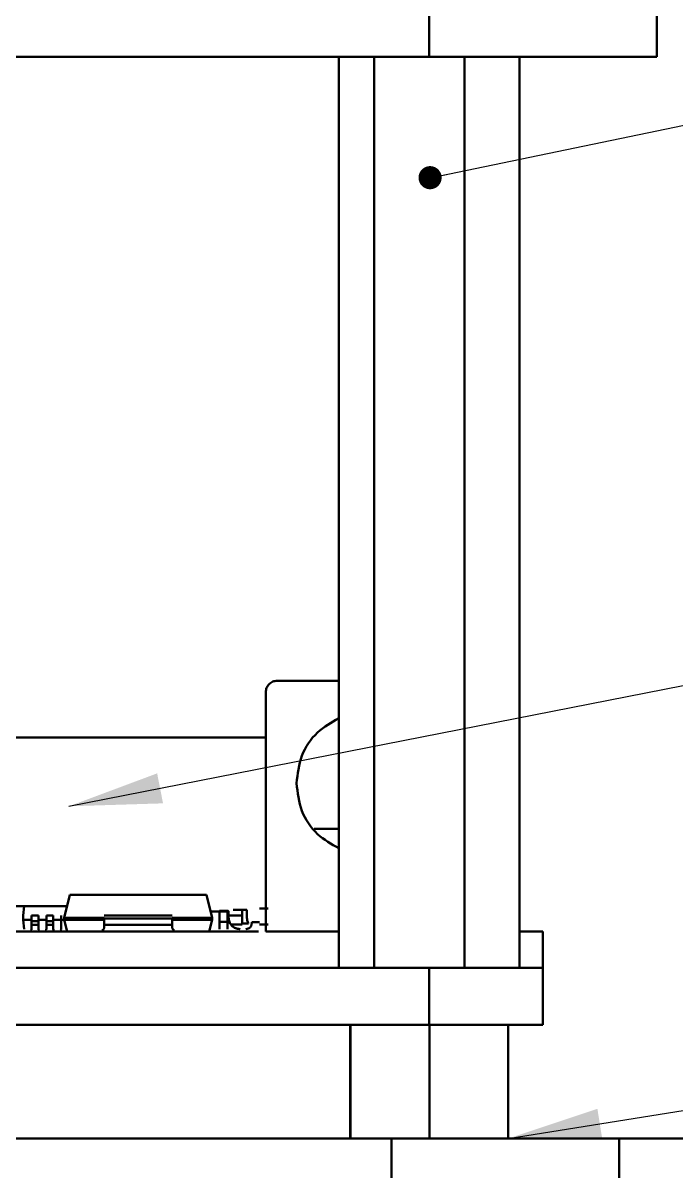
# Model space of a CAD drawing. Header units: millimetres. Extents: x 0 to 1189, y 0 to 841.
# Drawn here: x 435.2 to 463.9, y 535.9 to 586.3 of the extents above; entities that cross this region are included whole.
import ezdxf

# ---------------------------------------------------------------- set-up
doc = ezdxf.new("R2010")
doc.units = ezdxf.units.MM
doc.layers.add('标注层', color=7, linetype='Continuous', lineweight=25)
doc.layers.add('粗实线层', color=7, linetype='Continuous', lineweight=50)
doc.styles.get("Standard").update_dxf_attribs({"font": ''})
doc.styles.get('Standard').set_extended_font_data('汉仪长仿宋体')
doc.dimstyles.new('SLDDIMSTYLE0', dxfattribs={"dimtxt": 0.18, "dimasz": 1.016, "dimexe": 0, "dimexo": 0.0625, "dimgap": 0, "dimtad": 0, "dimtih": 1, "dimtoh": 1, "dimdec": 0, "dimrnd": 1e-09, "dimzin": 0, "dimdsep": 46, "dimtxsty": 'Standard', "dimblk1": 'DOT', "dimblk2": 'DOT', "dimsah": 1, "dimcen": 0.09, "dimadec": 0, "dimazin": 0, "dimtfac": 1.016, "dimtdec": 0, "dimtofl": 0, "dimtmove": 0, "dimatfit": 3, "dimldrblk": 'DOT', "dimfxl": 1, "dimfrac": 2, "dimtolj": 1, "dimtzin": 0, "dimarcsym": 0})
doc.dimstyles.new('SLDDIMSTYLE1', dxfattribs={"dimtxt": 0.18, "dimasz": 4.08, "dimexe": 0, "dimexo": 0.0625, "dimgap": 0, "dimtad": 0, "dimtih": 1, "dimtoh": 1, "dimdec": 0, "dimrnd": 1e-09, "dimzin": 0, "dimdsep": 46, "dimtxsty": 'Standard', "dimsah": 1, "dimcen": 0.09, "dimadec": 0, "dimazin": 0, "dimtfac": 4.08, "dimtdec": 0, "dimtofl": 0, "dimtmove": 0, "dimatfit": 3, "dimfxl": 1, "dimfrac": 2, "dimtolj": 1, "dimtzin": 0, "dimarcsym": 0})

# ---------------------------------------------------------------- blocks, each defined once
blk = doc.blocks.new('_DOT')
at = {"color": 0, "linetype": 'ByBlock', "lineweight": -2}
blk.add_line((-0.5, 0), (-1, 0), dxfattribs=at)
at = {"color": 0, "linetype": 'ByBlock', "const_width": 0.5}
blk.add_lwpolyline([(-0.25, 0, 1), (0.25, 0, 1)], format="xyb", close=True, dxfattribs=at)

msp = doc.modelspace()

# ---------------------------------------------------------------- linework, layer by layer
at = {"layer": '粗实线层'}
for p, q in [((453.058, 587.294), (453.058, 584.794)), ((463.058, 587.294), (463.058, 584.794)), ((286.413, 584.794), (453.058, 584.794)), ((449.09, 584.794), (449.09, 544.794)), ((450.641, 584.794), (450.641, 544.794)), ((453.058, 584.794), (463.058, 584.794)), ((454.609, 584.794), (454.609, 544.794)), ((457.027, 584.794), (457.027, 544.794)), ((446.383, 557.394), (449.09, 557.394)), ((445.883, 546.394), (445.883, 556.894)), ((433.105, 554.904), (445.883, 554.904)), ((449.09, 550.894), (448.004, 550.894)), ((437.278, 547.994), (437.028, 546.994)), ((437.278, 547.994), (443.278, 547.994)), ((443.278, 547.994), (443.528, 546.994)), ((435.272, 547.494), (433.978, 547.494)), ((435.272, 547.494), (435.222, 547.094)), ((437.153, 547.494), (435.272, 547.494)), ((445.983, 547.394), (445.614, 547.394)), ((435.222, 546.894), (435.222, 547.094)), ((435.597, 546.894), (435.222, 546.894)), ((435.222, 546.894), (435.272, 546.494)), ((435.897, 547.084), (435.597, 547.084)), ((436.247, 546.894), (435.925, 546.894)), ((436.547, 547.084), (436.247, 547.084)), ((437.028, 546.894), (436.575, 546.894)), ((437.028, 546.994), (438.778, 546.994)), ((437.028, 546.894), (437.028, 546.994)), ((437.028, 546.894), (438.778, 546.894)), ((437.153, 546.394), (437.028, 546.894)), ((441.778, 547.084), (438.778, 547.084)), ((441.778, 546.955), (438.778, 546.955)), ((438.778, 546.68), (438.778, 546.955)), ((441.778, 546.994), (443.528, 546.994)), ((441.778, 546.955), (441.778, 546.68)), ((441.778, 546.894), (443.528, 546.894)), ((443.528, 546.894), (443.403, 546.394)), ((443.853, 547.269), (443.46, 547.269)), ((443.528, 546.894), (443.528, 546.994)), ((444.203, 547.294), (443.853, 547.294)), ((444.203, 547.269), (443.853, 547.269)), ((443.853, 546.805), (443.853, 547.269)), ((444.203, 547.269), (444.203, 546.805)), ((444.253, 546.994), (444.251, 546.994)), ((444.253, 547.244), (444.253, 546.994)), ((444.253, 547.094), (444.853, 547.094)), ((444.853, 547.094), (444.253, 547.094)), ((444.253, 547.094), (444.853, 547.094)), ((444.853, 547.094), (444.253, 547.094)), ((444.453, 547.344), (444.853, 547.344)), ((444.853, 547.094), (444.853, 547.344)), ((444.853, 547.344), (444.853, 547.094)), ((444.853, 547.344), (445.053, 547.344)), ((444.853, 547.094), (444.853, 547.344)), ((444.853, 547.344), (444.853, 547.094)), ((444.853, 546.744), (444.853, 547.094)), ((444.853, 547.094), (444.853, 546.744)), ((444.853, 547.094), (444.853, 546.744)), ((444.853, 546.744), (444.853, 547.094)), ((445.053, 546.994), (445.053, 547.344)), ((445.561, 546.394), (404.718, 546.394)), ((435.897, 546.845), (435.597, 546.845)), ((435.597, 546.845), (435.597, 546.682)), ((435.897, 546.682), (435.597, 546.682)), ((435.597, 546.591), (435.597, 546.584)), ((435.897, 546.845), (435.897, 546.682)), ((435.897, 546.591), (435.897, 546.584)), ((436.547, 546.845), (436.247, 546.845)), ((436.247, 546.845), (436.247, 546.682)), ((436.547, 546.682), (436.247, 546.682)), ((436.247, 546.591), (436.247, 546.584)), ((436.547, 546.845), (436.547, 546.682)), ((436.547, 546.591), (436.547, 546.584)), ((436.897, 546.845), (436.897, 546.682)), ((436.897, 546.591), (436.897, 546.584)), ((441.778, 546.68), (438.778, 546.68)), ((438.778, 546.584), (438.778, 546.634)), ((438.778, 546.584), (438.778, 546.553)), ((441.778, 546.634), (441.778, 546.584)), ((441.778, 546.553), (441.778, 546.584)), ((444.203, 546.805), (443.853, 546.805)), ((444.35, 546.694), (444.853, 546.694)), ((444.853, 546.694), (444.503, 546.694)), ((444.73, 546.494), (444.554, 546.529)), ((444.853, 546.744), (444.853, 546.694)), ((445.12, 546.744), (444.853, 546.744)), ((444.853, 546.744), (444.853, 546.694)), ((445.264, 546.794), (445.264, 546.744)), ((445.264, 546.794), (445.614, 546.794)), ((445.983, 546.694), (445.614, 546.694)), ((449.09, 546.394), (445.883, 546.394)), ((458.058, 546.394), (457.027, 546.394)), ((458.058, 546.394), (458.058, 544.794)), ((366.413, 544.794), (453.058, 544.794)), ((453.058, 544.794), (453.058, 542.294)), ((453.058, 544.794), (458.058, 544.794)), ((458.058, 544.794), (458.058, 542.294)), ((366.413, 542.294), (453.058, 542.294)), ((449.589, 542.294), (449.589, 537.294)), ((449.6, 542.294), (449.6, 537.294)), ((453.058, 542.294), (458.058, 542.294)), ((453.07, 542.294), (453.07, 537.294)), ((456.528, 542.294), (456.528, 537.294)), ((346.413, 537.294), (451.413, 537.294)), ((451.413, 537.294), (451.413, 532.294)), ((451.413, 537.294), (461.413, 537.294)), ((461.413, 537.294), (481.413, 537.294)), ((461.413, 532.294), (461.413, 537.294))]:
    msp.add_line(p, q, dxfattribs=at)
for points, knots in [([(446.383, 557.394), (446.318, 557.387), (446.187, 557.372), (446.021, 557.256), (445.906, 557.091), (445.891, 556.96), (445.883, 556.894)], [0, 0, 0, 0, 0.25, 0.500002, 0.750004, 1, 1, 1, 1]), ([(449.09, 555.746), (448.761, 555.56), (448.072, 555.173), (447.378, 554.125), (447.282, 553.305), (447.233, 552.894)], [0, 0, 0, 0, 0.3136, 0.6568, 1, 1, 1, 1]), ([(447.233, 552.894), (447.282, 552.484), (447.378, 551.663), (448.072, 550.616), (448.761, 550.228), (449.09, 550.043)], [0, 0, 0, 0, 0.343201, 0.6864009, 1, 1, 1, 1]), ([(435.597, 547.084), (435.597, 547.081), (435.597, 547.074), (435.597, 547.02), (435.597, 546.943), (435.597, 546.877), (435.597, 546.845)], [0, 0, 0, 0, 0.25, 0.500003, 0.750002, 1, 1, 1, 1]), ([(435.897, 547.084), (435.897, 547.081), (435.897, 547.074), (435.897, 547.02), (435.897, 546.943), (435.897, 546.877), (435.897, 546.845)], [0, 0, 0, 0, 0.25, 0.500003, 0.750002, 1, 1, 1, 1]), ([(436.247, 547.084), (436.247, 547.081), (436.247, 547.074), (436.247, 547.02), (436.247, 546.943), (436.247, 546.877), (436.247, 546.845)], [0, 0, 0, 0, 0.25, 0.500003, 0.750002, 1, 1, 1, 1]), ([(436.547, 547.084), (436.547, 547.081), (436.547, 547.074), (436.547, 547.02), (436.547, 546.943), (436.547, 546.877), (436.547, 546.845)], [0, 0, 0, 0, 0.25, 0.500003, 0.750002, 1, 1, 1, 1]), ([(436.897, 547.084), (436.897, 547.081), (436.897, 547.074), (436.897, 547.02), (436.897, 546.943), (436.897, 546.877), (436.897, 546.845)], [0, 0, 0, 0, 0.25, 0.500003, 0.750002, 1, 1, 1, 1]), ([(443.853, 547.269), (443.853, 547.273), (443.853, 547.279), (443.853, 547.287), (443.853, 547.293), (443.853, 547.294), (443.853, 547.294)], [0, 0, 0, 0, 0.249976, 0.499929, 0.750014, 1, 1, 1, 1]), ([(444.253, 547.244), (444.253, 547.25), (444.252, 547.262), (444.243, 547.276), (444.232, 547.285), (444.223, 547.29), (444.213, 547.294), (444.207, 547.294), (444.203, 547.294)], [0, 0, 0, 0, 0.2517803, 0.5050503, 0.6319985, 0.7576025, 0.880633, 1, 1, 1, 1]), ([(444.253, 547.244), (444.253, 547.251), (444.251, 547.264), (444.242, 547.278), (444.231, 547.286), (444.223, 547.291), (444.213, 547.294), (444.207, 547.294), (444.203, 547.294)], [0, 0, 0, 0, 0.262018, 0.516789, 0.640789, 0.762225, 0.88165, 1, 1, 1, 1]), ([(444.203, 547.294), (444.203, 547.294), (444.203, 547.293), (444.203, 547.29), (444.203, 547.287), (444.203, 547.283), (444.203, 547.277), (444.203, 547.272), (444.203, 547.269)], [0, 0, 0, 0, 0.239443, 0.368363, 0.500069, 0.631611, 0.760575, 1, 1, 1, 1]), ([(444.203, 547.269), (444.207, 547.269), (444.213, 547.269), (444.223, 547.267), (444.231, 547.265), (444.242, 547.261), (444.251, 547.254), (444.253, 547.247), (444.253, 547.244)], [0, 0, 0, 0, 0.118348, 0.23777, 0.359213, 0.483206, 0.73798, 1, 1, 1, 1]), ([(444.251, 546.994), (444.251, 546.994), (444.251, 546.994), (444.25, 546.994), (444.25, 546.992), (444.247, 546.984), (444.242, 546.955), (444.231, 546.897), (444.224, 546.84), (444.209, 546.808), (444.206, 546.805), (444.204, 546.805), (444.204, 546.805), (444.203, 546.805)], [0, 0, 0, 0, 0.004964, 0.010119, 0.021819, 0.053306, 0.153207, 0.469462, 0.938138, 0.976496, 0.989636, 0.995035, 1, 1, 1, 1]), ([(444.251, 546.994), (444.258, 546.931), (444.267, 546.835), (444.327, 546.718), (444.389, 546.638), (444.466, 546.574), (444.577, 546.511), (444.67, 546.501), (444.73, 546.494)], [0, 0, 0, 0, 0.239458, 0.36836, 0.500001, 0.63164, 0.760544, 1, 1, 1, 1]), ([(444.253, 546.994), (444.261, 546.929), (444.276, 546.798), (444.391, 546.632), (444.557, 546.517), (444.688, 546.502), (444.753, 546.494)], [0, 0, 0, 0, 0.2500004, 0.5000017, 0.7499996, 1, 1, 1, 1]), ([(445.053, 546.994), (445.056, 546.95), (445.062, 546.863), (445.101, 546.784), (445.12, 546.744)], [0, 0, 0, 0, 0.499998, 1, 1, 1, 1]), ([(435.597, 546.494), (435.596, 546.487), (435.594, 546.471), (435.577, 546.45), (435.559, 546.446), (435.547, 546.444)], [0, 0, 0, 0, 0.224372, 0.50055, 1, 1, 1, 1]), ([(435.597, 546.682), (435.597, 546.67), (435.597, 546.645), (435.597, 546.616), (435.597, 546.596), (435.597, 546.593), (435.597, 546.591)], [0, 0, 0, 0, 0.249997, 0.499999, 0.749997, 1, 1, 1, 1]), ([(435.597, 546.584), (435.597, 546.567), (435.597, 546.532), (435.597, 546.507), (435.597, 546.494)], [0, 0, 0, 0, 0.50002, 1, 1, 1, 1]), ([(435.897, 546.682), (435.897, 546.67), (435.897, 546.645), (435.897, 546.616), (435.897, 546.596), (435.897, 546.593), (435.897, 546.591)], [0, 0, 0, 0, 0.249997, 0.499999, 0.749997, 1, 1, 1, 1]), ([(435.897, 546.584), (435.897, 546.567), (435.897, 546.532), (435.897, 546.507), (435.897, 546.494)], [0, 0, 0, 0, 0.50002, 1, 1, 1, 1]), ([(435.897, 546.494), (435.898, 546.487), (435.9, 546.471), (435.918, 546.45), (435.936, 546.446), (435.947, 546.444)], [0, 0, 0, 0, 0.2223226, 0.5005616, 1, 1, 1, 1]), ([(436.247, 546.494), (436.246, 546.487), (436.244, 546.471), (436.227, 546.45), (436.209, 546.446), (436.197, 546.444)], [0, 0, 0, 0, 0.224372, 0.50055, 1, 1, 1, 1]), ([(436.247, 546.682), (436.247, 546.67), (436.247, 546.645), (436.247, 546.616), (436.247, 546.596), (436.247, 546.593), (436.247, 546.591)], [0, 0, 0, 0, 0.249997, 0.499999, 0.749997, 1, 1, 1, 1]), ([(436.247, 546.584), (436.247, 546.567), (436.247, 546.532), (436.247, 546.507), (436.247, 546.494)], [0, 0, 0, 0, 0.50002, 1, 1, 1, 1]), ([(436.547, 546.682), (436.547, 546.67), (436.547, 546.645), (436.547, 546.616), (436.547, 546.596), (436.547, 546.593), (436.547, 546.591)], [0, 0, 0, 0, 0.249997, 0.499999, 0.749997, 1, 1, 1, 1]), ([(436.547, 546.584), (436.547, 546.567), (436.547, 546.532), (436.547, 546.507), (436.547, 546.494)], [0, 0, 0, 0, 0.50002, 1, 1, 1, 1]), ([(436.547, 546.494), (436.548, 546.487), (436.55, 546.471), (436.568, 546.45), (436.586, 546.446), (436.597, 546.444)], [0, 0, 0, 0, 0.222323, 0.500561, 1, 1, 1, 1]), ([(436.897, 546.494), (436.896, 546.487), (436.894, 546.471), (436.877, 546.45), (436.859, 546.446), (436.847, 546.444)], [0, 0, 0, 0, 0.224372, 0.50055, 1, 1, 1, 1]), ([(436.897, 546.682), (436.897, 546.67), (436.897, 546.645), (436.897, 546.616), (436.897, 546.596), (436.897, 546.593), (436.897, 546.591)], [0, 0, 0, 0, 0.249997, 0.499999, 0.749997, 1, 1, 1, 1]), ([(436.897, 546.584), (436.897, 546.567), (436.897, 546.532), (436.897, 546.507), (436.897, 546.494)], [0, 0, 0, 0, 0.50002, 1, 1, 1, 1]), ([(438.778, 546.544), (438.778, 546.538), (438.777, 546.525), (438.771, 546.506), (438.762, 546.488), (438.745, 546.467), (438.716, 546.448), (438.691, 546.446), (438.678, 546.444)], [0, 0, 0, 0, 0.099233, 0.204821, 0.319752, 0.44633, 0.71289, 1, 1, 1, 1]), ([(438.778, 546.68), (438.778, 546.668), (438.778, 546.644), (438.778, 546.638), (438.778, 546.634)], [0, 0, 0, 0, 0.500004, 1, 1, 1, 1]), ([(441.778, 546.634), (441.778, 546.638), (441.778, 546.644), (441.778, 546.668), (441.778, 546.68)], [0, 0, 0, 0, 0.499996, 1, 1, 1, 1]), ([(441.878, 546.444), (441.865, 546.446), (441.84, 546.448), (441.812, 546.467), (441.795, 546.488), (441.785, 546.506), (441.779, 546.525), (441.779, 546.538), (441.778, 546.544)], [0, 0, 0, 0, 0.287107, 0.553666, 0.680246, 0.79518, 0.900766, 1, 1, 1, 1]), ([(443.853, 546.494), (443.853, 546.541), (443.853, 546.636), (443.853, 546.748), (443.853, 546.805)], [0, 0, 0, 0, 0.499997, 1, 1, 1, 1]), ([(444.203, 546.494), (444.203, 546.541), (444.203, 546.636), (444.203, 546.748), (444.203, 546.805)], [0, 0, 0, 0, 0.499997, 1, 1, 1, 1]), ([(445.014, 546.494), (445.047, 546.498), (445.109, 546.505), (445.18, 546.551), (445.223, 546.603), (445.246, 546.647), (445.261, 546.694), (445.263, 546.728), (445.264, 546.744)], [0, 0, 0, 0, 0.287049, 0.553575, 0.678055, 0.789332, 0.897219, 1, 1, 1, 1])]:
    msp.add_open_spline(points, degree=3, knots=knots, dxfattribs=at)

# ---------------------------------------------------------------- leaders
at = {"layer": '标注层'}
for points, dimstyle in [([(453.1, 579.482), (585.434, 606.821)], 'SLDDIMSTYLE0'), ([(437.238, 551.884), (582.543, 580.462)], 'SLDDIMSTYLE1'), ([(456.528, 537.294), (583.681, 557.688)], 'SLDDIMSTYLE1')]:
    msp.add_leader(points, dimstyle=dimstyle, dxfattribs=at)

doc.saveas('drawing.dxf')
